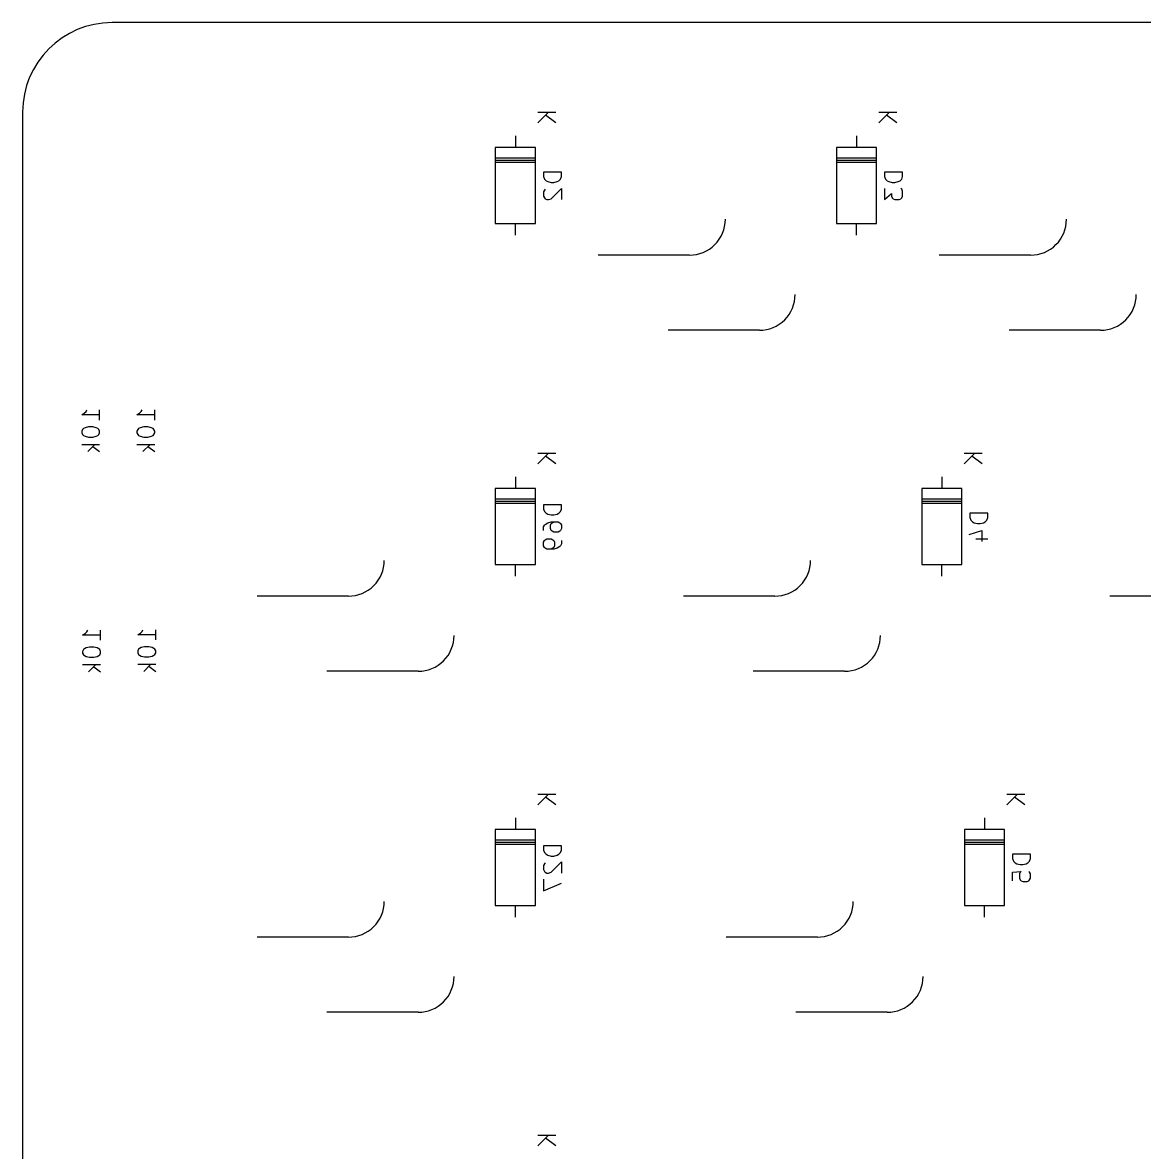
# Model space of a CAD drawing. Extents: x 64 to 386, y -179 to -51.
# Drawn here: x 64 to 126.7, y -113.6 to -50.5 of the extents above; entities that cross this region are included whole.
import ezdxf

# ---------------------------------------------------------------- set-up
doc = ezdxf.new("R2010")
doc.units = 0
doc.layers.add('BLACK', color=7, linetype='CONTINUOUS')

msp = doc.modelspace()

# ---------------------------------------------------------------- linework, layer by layer
at = {"layer": 'BLACK', "linetype": 'CONTINUOUS'}
for p, q in [((380.87, -50.51), (69.04, -50.51)), ((64.04, -55.51), (64.04, -174.26)), ((93.8124, -55.5381), (92.8124, -55.5381)), ((92.8124, -56.1095), (93.3838, -55.5381)), ((112.862, -55.5381), (111.862, -55.5381)), ((111.862, -56.1095), (112.434, -55.5381)), ((93.8124, -56.1095), (93.241, -55.681)), ((112.862, -56.1095), (112.291, -55.681)), ((91.56, -56.84), (91.56, -57.49)), ((110.61, -56.84), (110.61, -57.49)), ((92.68, -57.49), (90.44, -57.49)), ((90.44, -57.49), (90.44, -61.73)), ((92.68, -61.73), (92.68, -57.49)), ((111.73, -57.49), (109.49, -57.49)), ((109.49, -57.49), (109.49, -61.73)), ((111.73, -61.73), (111.73, -57.49)), ((92.68, -58.09), (90.44, -58.09)), ((92.68, -58.21), (90.44, -58.21)), ((92.68, -58.33), (90.44, -58.33)), ((111.73, -58.09), (109.49, -58.09)), ((111.73, -58.21), (109.49, -58.21)), ((111.73, -58.33), (109.49, -58.33)), ((94.1324, -58.8719), (93.1324, -58.8719)), ((93.1324, -58.8719), (93.1324, -59.11)), ((93.1324, -59.11), (93.18, -59.2529)), ((93.18, -59.2529), (93.2752, -59.3481)), ((93.9895, -59.3481), (94.0848, -59.2529)), ((94.0848, -59.2529), (94.1324, -59.11)), ((94.1324, -59.11), (94.1324, -58.8719)), ((113.182, -58.8719), (112.182, -58.8719)), ((112.182, -58.8719), (112.182, -59.11)), ((112.182, -59.11), (112.23, -59.2529)), ((112.23, -59.2529), (112.325, -59.3481)), ((113.04, -59.3481), (113.135, -59.2529)), ((113.135, -59.2529), (113.182, -59.11)), ((113.182, -59.11), (113.182, -58.8719)), ((93.18, -59.8719), (93.1324, -59.9671)), ((93.2276, -59.8243), (93.18, -59.8719)), ((93.2752, -59.3481), (93.3705, -59.3957)), ((93.3705, -59.3957), (93.561, -59.4433)), ((93.561, -59.4433), (93.7038, -59.4433)), ((93.561, -60.3481), (94.1324, -59.7767)), ((93.7038, -59.4433), (93.8943, -59.3957)), ((93.8943, -59.3957), (93.9895, -59.3481)), ((94.1324, -59.7767), (94.1324, -60.3957)), ((112.182, -59.7767), (112.182, -60.3957)), ((112.325, -59.3481), (112.42, -59.3957)), ((112.42, -59.3957), (112.611, -59.4433)), ((112.611, -59.4433), (112.754, -59.4433)), ((112.754, -59.4433), (112.944, -59.3957)), ((112.944, -59.3957), (113.04, -59.3481)), ((113.135, -59.8243), (113.087, -59.7767)), ((113.182, -59.9195), (113.135, -59.8243)), ((113.182, -60.2052), (113.182, -59.9195)), ((93.1324, -59.9671), (93.1324, -60.2052)), ((93.1324, -60.2052), (93.18, -60.3005)), ((93.18, -60.3005), (93.2276, -60.3481)), ((93.2276, -60.3481), (93.3229, -60.3957)), ((93.3229, -60.3957), (93.4181, -60.3957)), ((93.4181, -60.3957), (93.561, -60.3481)), ((112.182, -60.3957), (112.563, -60.0624)), ((112.563, -60.0624), (112.563, -60.2052)), ((112.563, -60.2052), (112.611, -60.3005)), ((112.611, -60.3005), (112.659, -60.3481)), ((112.659, -60.3481), (112.754, -60.3957)), ((112.754, -60.3957), (112.992, -60.3957)), ((112.992, -60.3957), (113.087, -60.3481)), ((113.087, -60.3481), (113.135, -60.3005)), ((113.135, -60.3005), (113.182, -60.2052)), ((90.44, -61.73), (92.68, -61.73)), ((91.56, -62.38), (91.56, -61.73)), ((109.49, -61.73), (111.73, -61.73)), ((110.61, -62.38), (110.61, -61.73)), ((101.285, -63.5), (96.185, -63.5)), ((120.335, -63.5), (115.235, -63.5)), ((105.185, -67.7), (100.085, -67.7)), ((124.235, -67.7), (119.135, -67.7)), ((67.3424, -72.429), (67.4852, -72.3338)), ((68.3424, -72.429), (67.3424, -72.429)), ((67.4852, -72.3338), (67.5805, -72.2386)), ((67.5805, -72.2386), (67.6281, -72.1433)), ((68.3424, -72.7148), (68.3424, -72.1433)), ((70.4224, -72.429), (70.5652, -72.3338)), ((71.4224, -72.429), (70.4224, -72.429)), ((70.5652, -72.3338), (70.6605, -72.2386)), ((70.6605, -72.2386), (70.7081, -72.1433)), ((71.4224, -72.7148), (71.4224, -72.1433)), ((67.4376, -73.191), (67.39, -73.2386)), ((67.5329, -73.1433), (67.4376, -73.191)), ((67.7233, -73.0957), (67.5329, -73.1433)), ((67.9614, -73.0957), (67.7233, -73.0957)), ((68.1519, -73.1433), (67.9614, -73.0957)), ((68.2471, -73.191), (68.1519, -73.1433)), ((68.2948, -73.2386), (68.2471, -73.191)), ((70.5176, -73.191), (70.47, -73.2386)), ((70.6129, -73.1433), (70.5176, -73.191)), ((70.8033, -73.0957), (70.6129, -73.1433)), ((71.0414, -73.0957), (70.8033, -73.0957)), ((71.2319, -73.1433), (71.0414, -73.0957)), ((71.3271, -73.191), (71.2319, -73.1433)), ((71.3748, -73.2386), (71.3271, -73.191)), ((67.39, -73.2386), (67.3424, -73.3338)), ((67.3424, -73.3338), (67.3424, -73.429)), ((67.3424, -73.429), (67.39, -73.5243)), ((67.39, -73.5243), (67.4376, -73.5719)), ((67.4376, -73.5719), (67.5329, -73.6195)), ((67.5329, -73.6195), (67.7233, -73.6671)), ((67.7233, -73.6671), (67.9614, -73.6671)), ((67.9614, -73.6671), (68.1519, -73.6195)), ((68.1519, -73.6195), (68.2471, -73.5719)), ((68.2471, -73.5719), (68.2948, -73.5243)), ((68.3424, -73.3338), (68.2948, -73.2386)), ((68.2948, -73.5243), (68.3424, -73.429)), ((68.3424, -73.429), (68.3424, -73.3338)), ((70.47, -73.2386), (70.4224, -73.3338)), ((70.4224, -73.3338), (70.4224, -73.429)), ((70.4224, -73.429), (70.47, -73.5243)), ((70.47, -73.5243), (70.5176, -73.5719)), ((70.5176, -73.5719), (70.6129, -73.6195)), ((70.6129, -73.6195), (70.8033, -73.6671)), ((70.8033, -73.6671), (71.0414, -73.6671)), ((71.0414, -73.6671), (71.2319, -73.6195)), ((71.2319, -73.6195), (71.3271, -73.5719)), ((71.3271, -73.5719), (71.3748, -73.5243)), ((71.4224, -73.3338), (71.3748, -73.2386)), ((71.3748, -73.5243), (71.4224, -73.429)), ((71.4224, -73.429), (71.4224, -73.3338)), ((68.3424, -74.0957), (67.3424, -74.0957)), ((67.6757, -74.4767), (68.0567, -74.0957)), ((67.9614, -74.191), (68.3424, -74.4767)), ((71.4224, -74.0957), (70.4224, -74.0957)), ((70.7557, -74.4767), (71.1367, -74.0957)), ((71.0414, -74.191), (71.4224, -74.4767)), ((93.8124, -74.5881), (92.8124, -74.5881)), ((92.8124, -75.1595), (93.3838, -74.5881)), ((93.8124, -75.1595), (93.241, -74.731)), ((117.625, -74.5881), (116.625, -74.5881)), ((116.625, -75.1595), (117.196, -74.5881)), ((117.625, -75.1595), (117.053, -74.731)), ((91.56, -75.89), (91.56, -76.54)), ((115.372, -75.89), (115.372, -76.54)), ((92.68, -76.54), (90.44, -76.54)), ((90.44, -76.54), (90.44, -80.78)), ((92.68, -80.78), (92.68, -76.54)), ((116.492, -76.54), (114.252, -76.54)), ((114.252, -76.54), (114.252, -80.78)), ((116.492, -80.78), (116.492, -76.54)), ((92.68, -77.14), (90.44, -77.14)), ((92.68, -77.26), (90.44, -77.26)), ((92.68, -77.38), (90.44, -77.38)), ((94.1324, -77.4457), (93.1324, -77.4457)), ((93.1324, -77.4457), (93.1324, -77.6838)), ((94.1324, -77.6838), (94.1324, -77.4457)), ((116.492, -77.14), (114.252, -77.14)), ((116.492, -77.26), (114.252, -77.26)), ((116.492, -77.38), (114.252, -77.38)), ((93.1324, -77.6838), (93.18, -77.8267)), ((93.18, -77.8267), (93.2752, -77.9219)), ((93.2752, -77.9219), (93.3705, -77.9695)), ((93.3705, -77.9695), (93.561, -78.0171)), ((93.561, -78.0171), (93.7038, -78.0171)), ((93.7038, -78.0171), (93.8943, -77.9695)), ((93.8943, -77.9695), (93.9895, -77.9219)), ((93.9895, -77.9219), (94.0848, -77.8267)), ((94.0848, -77.8267), (94.1324, -77.6838)), ((117.945, -77.9219), (116.945, -77.9219)), ((116.945, -77.9219), (116.945, -78.16)), ((116.945, -78.16), (116.992, -78.3029)), ((117.897, -78.3029), (117.945, -78.16)), ((117.945, -78.16), (117.945, -77.9219)), ((93.1324, -78.6838), (93.18, -78.5886)), ((93.1324, -78.8743), (93.1324, -78.6838)), ((93.18, -78.5886), (93.2276, -78.541)), ((93.2276, -78.541), (93.3705, -78.4457)), ((93.3705, -78.4457), (93.561, -78.3981)), ((93.5133, -78.5886), (93.561, -78.4933)), ((93.5133, -78.779), (93.5133, -78.5886)), ((93.561, -78.8743), (93.5133, -78.779)), ((93.561, -78.3981), (93.9419, -78.3981)), ((93.561, -78.4933), (93.6086, -78.4457)), ((93.6086, -78.9219), (93.561, -78.8743)), ((93.6086, -78.4457), (93.7038, -78.3981)), ((93.9419, -78.3981), (94.0371, -78.4457)), ((94.0371, -78.4457), (94.0848, -78.4933)), ((94.0848, -78.8743), (94.0371, -78.9219)), ((94.0848, -78.4933), (94.1324, -78.5886)), ((94.1324, -78.779), (94.0848, -78.8743)), ((94.1324, -78.5886), (94.1324, -78.779)), ((116.897, -79.1124), (117.612, -78.8743)), ((116.992, -78.3029), (117.088, -78.3981)), ((117.088, -78.3981), (117.183, -78.4457)), ((117.183, -78.4457), (117.373, -78.4933)), ((117.373, -78.4933), (117.516, -78.4933)), ((117.516, -78.4933), (117.707, -78.4457)), ((117.612, -78.8743), (117.612, -79.4933)), ((117.707, -78.4457), (117.802, -78.3981)), ((117.802, -78.3981), (117.897, -78.3029)), ((93.1324, -79.541), (93.18, -79.4457)), ((93.18, -79.4457), (93.2276, -79.3981)), ((93.2276, -79.3981), (93.3229, -79.3505)), ((93.3229, -79.3505), (93.561, -79.3505)), ((93.561, -79.3505), (93.6562, -79.3981)), ((93.7038, -78.9695), (93.6086, -78.9219)), ((93.6562, -79.3981), (93.7038, -79.4457)), ((93.9419, -78.9695), (93.7038, -78.9695)), ((93.7038, -79.4457), (93.7514, -79.541)), ((94.0371, -78.9219), (93.9419, -78.9695)), ((94.1324, -79.4457), (94.1324, -79.6362)), ((117.278, -79.3505), (117.945, -79.3505)), ((93.1324, -79.7314), (93.1324, -79.541)), ((93.18, -79.8267), (93.1324, -79.7314)), ((93.2276, -79.8743), (93.18, -79.8267)), ((93.3229, -79.9219), (93.2276, -79.8743)), ((93.7038, -79.9219), (93.3229, -79.9219)), ((93.6562, -79.8743), (93.561, -79.9219)), ((93.7038, -79.8267), (93.6562, -79.8743)), ((93.7514, -79.7314), (93.7038, -79.8267)), ((93.8943, -79.8743), (93.7038, -79.9219)), ((93.7514, -79.541), (93.7514, -79.7314)), ((94.0371, -79.779), (93.8943, -79.8743)), ((94.0848, -79.7314), (94.0371, -79.779)), ((94.1324, -79.6362), (94.0848, -79.7314)), ((90.44, -80.78), (92.68, -80.78)), ((91.56, -81.43), (91.56, -80.78)), ((114.252, -80.78), (116.492, -80.78)), ((115.372, -81.43), (115.372, -80.78)), ((82.235, -82.55), (77.135, -82.55)), ((106.047, -82.55), (100.947, -82.55)), ((129.86, -82.55), (124.76, -82.55)), ((67.5352, -84.6338), (67.6305, -84.5386)), ((67.6305, -84.5386), (67.6781, -84.4433)), ((68.3924, -85.0148), (68.3924, -84.4433)), ((70.6152, -84.6138), (70.7105, -84.5186)), ((70.7105, -84.5186), (70.7581, -84.4233)), ((71.4724, -84.9948), (71.4724, -84.4233)), ((67.3924, -84.729), (67.5352, -84.6338)), ((68.3924, -84.729), (67.3924, -84.729)), ((70.4724, -84.709), (70.6152, -84.6138)), ((71.4724, -84.709), (70.4724, -84.709)), ((67.44, -85.5386), (67.3924, -85.6338)), ((67.3924, -85.6338), (67.3924, -85.729)), ((67.3924, -85.729), (67.44, -85.8243)), ((67.4876, -85.491), (67.44, -85.5386)), ((67.44, -85.8243), (67.4876, -85.8719)), ((67.5829, -85.4433), (67.4876, -85.491)), ((67.7733, -85.3957), (67.5829, -85.4433)), ((68.0114, -85.3957), (67.7733, -85.3957)), ((68.2019, -85.4433), (68.0114, -85.3957)), ((68.2971, -85.491), (68.2019, -85.4433)), ((68.3448, -85.5386), (68.2971, -85.491)), ((68.2971, -85.8719), (68.3448, -85.8243)), ((68.3924, -85.6338), (68.3448, -85.5386)), ((68.3448, -85.8243), (68.3924, -85.729)), ((68.3924, -85.729), (68.3924, -85.6338)), ((70.52, -85.5186), (70.4724, -85.6138)), ((70.4724, -85.6138), (70.4724, -85.709)), ((70.4724, -85.709), (70.52, -85.8043)), ((70.5676, -85.471), (70.52, -85.5186)), ((70.52, -85.8043), (70.5676, -85.8519)), ((70.6629, -85.4233), (70.5676, -85.471)), ((70.8533, -85.3757), (70.6629, -85.4233)), ((71.0914, -85.3757), (70.8533, -85.3757)), ((71.2819, -85.4233), (71.0914, -85.3757)), ((71.3771, -85.471), (71.2819, -85.4233)), ((71.4248, -85.5186), (71.3771, -85.471)), ((71.3771, -85.8519), (71.4248, -85.8043)), ((71.4724, -85.6138), (71.4248, -85.5186)), ((71.4248, -85.8043), (71.4724, -85.709)), ((71.4724, -85.709), (71.4724, -85.6138)), ((68.3924, -86.3957), (67.3924, -86.3957)), ((67.4876, -85.8719), (67.5829, -85.9195)), ((67.5829, -85.9195), (67.7733, -85.9671)), ((67.7257, -86.7767), (68.1067, -86.3957)), ((67.7733, -85.9671), (68.0114, -85.9671)), ((68.0114, -85.9671), (68.2019, -85.9195)), ((68.2019, -85.9195), (68.2971, -85.8719)), ((71.4724, -86.3757), (70.4724, -86.3757)), ((70.5676, -85.8519), (70.6629, -85.8995)), ((70.6629, -85.8995), (70.8533, -85.9471)), ((70.8057, -86.7567), (71.1867, -86.3757)), ((70.8533, -85.9471), (71.0914, -85.9471)), ((71.0914, -85.9471), (71.2819, -85.8995)), ((71.2819, -85.8995), (71.3771, -85.8519)), ((68.0114, -86.491), (68.3924, -86.7767)), ((71.0914, -86.471), (71.4724, -86.7567)), ((86.135, -86.75), (81.035, -86.75)), ((109.947, -86.75), (104.847, -86.75)), ((93.8124, -93.6381), (92.8124, -93.6381)), ((92.8124, -94.2095), (93.3838, -93.6381)), ((93.8124, -94.2095), (93.241, -93.781)), ((120.006, -93.6381), (119.006, -93.6381)), ((119.006, -94.2095), (119.578, -93.6381)), ((120.006, -94.2095), (119.435, -93.781)), ((91.56, -94.94), (91.56, -95.59)), ((117.754, -94.94), (117.754, -95.59)), ((92.68, -95.59), (90.44, -95.59)), ((90.44, -95.59), (90.44, -99.83)), ((92.68, -99.83), (92.68, -95.59)), ((118.874, -95.59), (116.634, -95.59)), ((116.634, -95.59), (116.634, -99.83)), ((118.874, -99.83), (118.874, -95.59)), ((92.68, -96.19), (90.44, -96.19)), ((92.68, -96.31), (90.44, -96.31)), ((92.68, -96.43), (90.44, -96.43)), ((94.1324, -96.4957), (93.1324, -96.4957)), ((93.1324, -96.4957), (93.1324, -96.7338)), ((94.1324, -96.7338), (94.1324, -96.4957)), ((118.874, -96.19), (116.634, -96.19)), ((118.874, -96.31), (116.634, -96.31)), ((118.874, -96.43), (116.634, -96.43)), ((93.1324, -96.7338), (93.18, -96.8767)), ((93.18, -96.8767), (93.2752, -96.9719)), ((93.2752, -96.9719), (93.3705, -97.0195)), ((93.3705, -97.0195), (93.561, -97.0671)), ((93.561, -97.0671), (93.7038, -97.0671)), ((93.7038, -97.0671), (93.8943, -97.0195)), ((93.8943, -97.0195), (93.9895, -96.9719)), ((93.9895, -96.9719), (94.0848, -96.8767)), ((94.0848, -96.8767), (94.1324, -96.7338)), ((120.326, -96.9719), (119.326, -96.9719)), ((119.326, -96.9719), (119.326, -97.21)), ((120.326, -97.21), (120.326, -96.9719)), ((93.18, -97.4957), (93.1324, -97.591)), ((93.1324, -97.591), (93.1324, -97.829)), ((93.2276, -97.4481), (93.18, -97.4957)), ((93.561, -97.9719), (94.1324, -97.4005)), ((94.1324, -97.4005), (94.1324, -98.0195)), ((119.326, -97.21), (119.374, -97.3529)), ((119.374, -97.3529), (119.469, -97.4481)), ((119.469, -97.4481), (119.564, -97.4957)), ((119.564, -97.4957), (119.755, -97.5433)), ((119.755, -97.5433), (119.898, -97.5433)), ((119.898, -97.5433), (120.088, -97.4957)), ((120.088, -97.4957), (120.183, -97.4481)), ((120.183, -97.4481), (120.279, -97.3529)), ((120.279, -97.3529), (120.326, -97.21)), ((93.1324, -97.829), (93.18, -97.9243)), ((93.1324, -98.3529), (93.1324, -99.0195)), ((93.18, -97.9243), (93.2276, -97.9719)), ((93.2276, -97.9719), (93.3229, -98.0195)), ((93.3229, -98.0195), (93.4181, -98.0195)), ((93.4181, -98.0195), (93.561, -97.9719)), ((119.326, -97.9719), (119.802, -97.9243)), ((119.326, -98.4481), (119.326, -97.9719)), ((119.755, -97.9719), (119.707, -98.0671)), ((119.707, -98.0671), (119.707, -98.3052)), ((119.707, -98.3052), (119.755, -98.4005)), ((119.802, -97.9243), (119.755, -97.9719)), ((119.755, -98.4005), (119.802, -98.4481)), ((119.802, -98.4481), (119.898, -98.4957)), ((120.136, -98.4957), (120.231, -98.4481)), ((120.279, -97.9719), (120.231, -97.9243)), ((120.231, -98.4481), (120.279, -98.4005)), ((120.326, -98.0671), (120.279, -97.9719)), ((120.279, -98.4005), (120.326, -98.3052)), ((120.326, -98.3052), (120.326, -98.0671)), ((93.1324, -99.0195), (94.1324, -98.591)), ((119.898, -98.4957), (120.136, -98.4957)), ((90.44, -99.83), (92.68, -99.83)), ((91.56, -100.48), (91.56, -99.83)), ((116.634, -99.83), (118.874, -99.83)), ((117.754, -100.48), (117.754, -99.83)), ((82.235, -101.6), (77.135, -101.6)), ((108.429, -101.6), (103.329, -101.6)), ((86.135, -105.8), (81.035, -105.8)), ((112.329, -105.8), (107.229, -105.8)), ((93.8124, -112.688), (92.8124, -112.688)), ((92.8124, -113.26), (93.3838, -112.688)), ((93.8124, -113.26), (93.241, -112.831))]:
    msp.add_line(p, q, dxfattribs=at)
at = {"layer": 'BLACK'}
for centre, radius, start, end in [((69.04, -55.51), 5, 90, 180), ((101.285, -61.5), 2, -90, 0.000029), ((120.335, -61.5), 2, -90, 0.000029), ((105.185, -65.7), 2, -90, 0.000029), ((124.235, -65.7), 2, -90, 0.000029), ((82.235, -80.55), 2, -90, 0.000029), ((106.048, -80.55), 2, -90, 0.000029), ((86.135, -84.75), 2, -90, 0.000029), ((109.948, -84.75), 2, -90, 0.000029), ((82.235, -99.6), 2, -90, 0.000029), ((108.429, -99.6), 2, -90, 0.000029), ((86.135, -103.8), 2, -90, 0.000029), ((112.329, -103.8), 2, -90, 0.000029)]:
    msp.add_arc(centre, radius, start, end, dxfattribs=at)

doc.saveas('drawing.dxf')
